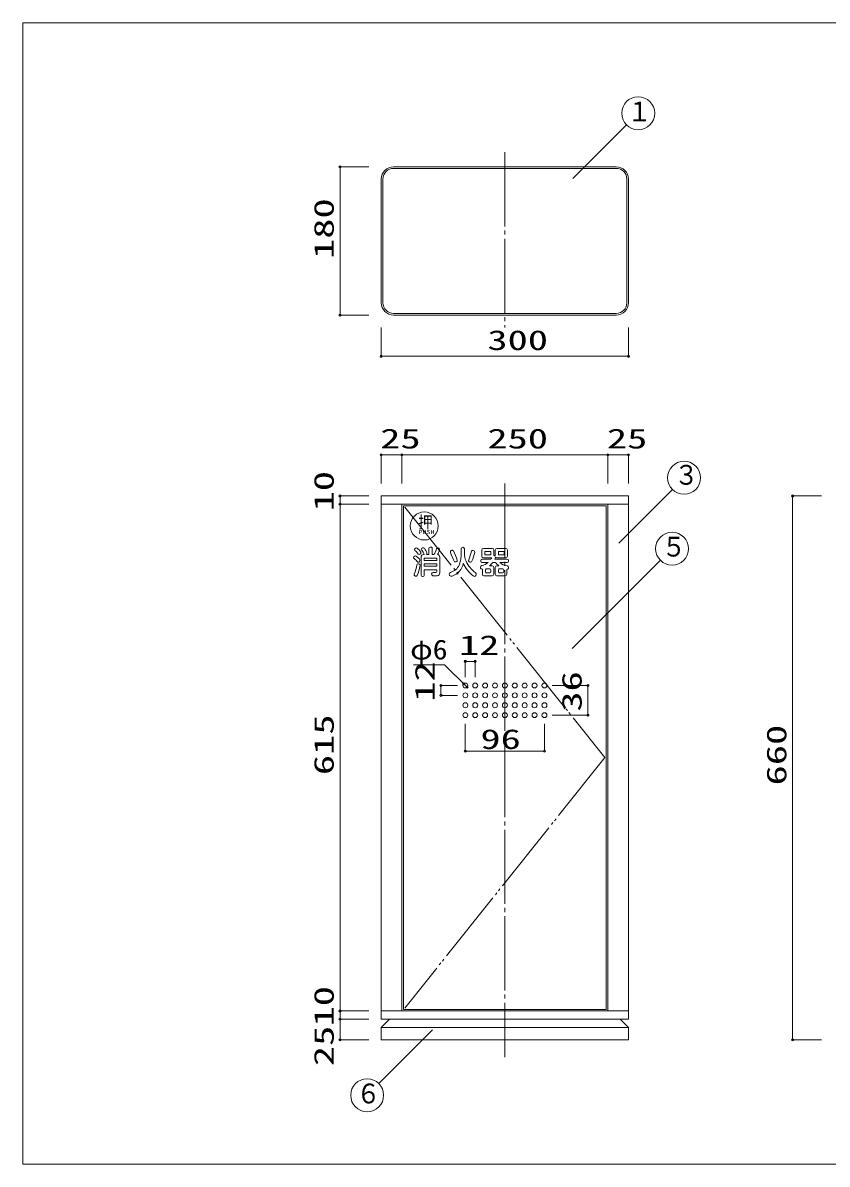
# Model space of a CAD drawing. Units: millimetres on the paper, scale 1:5. Extents: x -225 to 176, y -138 to 139.
# Drawn here: x -224.7 to -29.6, y -137.9 to 139.1 of the extents above; entities that cross this region are included whole.
import ezdxf
from ezdxf.enums import TextEntityAlignment as Align

# ---------------------------------------------------------------- set-up
doc = ezdxf.new("R2010")
doc.units = ezdxf.units.MM
doc.header["$PDMODE"] = 32
doc.header["$PDSIZE"] = 0.5
doc.linetypes.add('LONG_CHAIN', pattern=[21, 18, -1, 1, -1])
doc.linetypes.add('LONG_DOUBLE_CHAIN', pattern=[21.8, 18, -1, 0.6, -0.6, 0.6, -1])
for name, color, linetype, lineweight in [('0-0__0-f_', 7, 'Continuous', 9), ('0-2__0-0_', 6, 'Continuous', 9), ('0-3__0-2_', 7, 'Continuous', 9), ('0-4__0-1_', 7, 'Continuous', 9)]:
    doc.layers.add(name, color=color, linetype=linetype, lineweight=lineweight)
doc.styles.add('ＭＳ ゴシック', font='')
doc.styles.get('ＭＳ ゴシック').set_extended_font_data('MS Gothic')

msp = doc.modelspace()

# ---------------------------------------------------------------- linework, layer by layer
at = {"layer": '0-0__0-f_'}
msp.add_lwpolyline([(-224.743, -137.912), (175.257, -137.912), (175.257, 139.088), (-224.743, 139.088)], close=True, dxfattribs=at)
at = {"layer": '0-2__0-0_', "color": 7, "linetype": 'LONG_CHAIN'}
for p, q in [((-107.783, 107.676), (-107.783, 65.155)), ((-107.783, 27.265), (-107.783, -111.951))]:
    msp.add_line(p, q, dxfattribs=at)
at = {"layer": '0-2__0-0_'}
for p, q in [((-80.783, 104.155), (-134.783, 104.155)), ((-80.783, 103.755), (-134.783, 103.755)), ((-137.783, 71.155), (-137.783, 101.155)), ((-137.383, 71.155), (-137.383, 101.155)), ((-78.183, 71.155), (-78.183, 101.155)), ((-77.783, 71.155), (-77.783, 101.155)), ((-134.783, 68.555), (-80.783, 68.555)), ((-134.783, 68.155), (-80.783, 68.155)), ((-137.783, 24.265), (-77.783, 24.265)), ((-137.783, 24.265), (-137.783, -102.735)), ((-137.783, 22.265), (-77.783, 22.265)), ((-132.783, 22.265), (-132.783, -100.735)), ((-82.783, 22.265), (-82.783, -100.735)), ((-77.783, 24.265), (-77.783, -102.735)), ((-132.383, 21.865), (-132.383, -100.335)), ((-137.783, -100.735), (-77.783, -100.735)), ((-132.383, -100.335), (-83.183, -100.335)), ((-137.783, -102.735), (-77.783, -102.735)), ((-137.783, -104.735), (-135.783, -102.735)), ((-137.783, -107.735), (-137.783, -104.735)), ((-137.783, -104.735), (-77.783, -104.735)), ((-77.783, -104.735), (-79.783, -102.735)), ((-77.783, -107.735), (-77.783, -104.735)), ((-137.783, -107.735), (-77.783, -107.735))]:
    msp.add_line(p, q, dxfattribs=at)
msp.add_lwpolyline([(-132.383, 21.865), (-83.183, 21.865), (-83.183, -100.335)], dxfattribs=at)
at = {"layer": '0-2__0-0_', "color": 7, "linetype": 'LONG_DOUBLE_CHAIN'}
msp.add_lwpolyline([(-132.063, 21.545), (-83.503, -39.235), (-132.063, -100.015)], dxfattribs=at)
at = {"layer": '0-2__0-0_', "color": 2}
for centre in [(-117.383, -21.735), (-114.983, -21.735), (-112.583, -21.735), (-110.183, -21.735), (-107.783, -21.735), (-105.383, -21.735), (-102.983, -21.735), (-100.583, -21.735), (-98.183, -21.735), (-117.383, -24.135), (-114.983, -24.135), (-112.583, -24.135), (-110.183, -24.135), (-107.783, -24.135), (-105.383, -24.135), (-102.983, -24.135), (-100.583, -24.135), (-98.183, -24.135), (-117.383, -26.535), (-114.983, -26.535), (-112.583, -26.535), (-110.183, -26.535), (-107.783, -26.535), (-105.383, -26.535), (-102.983, -26.535), (-100.583, -26.535), (-98.183, -26.535), (-117.383, -28.935), (-114.983, -28.935), (-112.583, -28.935), (-110.183, -28.935), (-107.783, -28.935), (-105.383, -28.935), (-102.983, -28.935), (-100.583, -28.935), (-98.183, -28.935)]:
    msp.add_circle(centre, 0.6, dxfattribs=at)
at = {"layer": '0-2__0-0_'}
for centre, radius, start, end in [((-134.783, 101.155), 3, 90, 180), ((-134.783, 101.155), 2.6, 90, 180), ((-80.783, 101.155), 3, 0, 90), ((-80.783, 101.155), 2.6, 0, 90), ((-134.783, 71.155), 3, 180, 270), ((-134.783, 71.155), 2.6, 180, 270), ((-80.783, 71.155), 3, 270, 0), ((-80.783, 71.155), 2.6, 270, 0)]:
    msp.add_arc(centre, radius, start, end, dxfattribs=at)
at = {"layer": '0-3__0-2_'}
for p, q in [((-126.239, 11.555), (-126.239, 10.038)), ((-125.732, 11.855), (-125.939, 11.855)), ((-125.432, 11.554), (-125.435, 10.038)), ((-118.423, 11.425), (-118.423, 9.646)), ((-117.616, 11.425), (-117.616, 10.329)), ((-113.386, 9.639), (-113.386, 11.118)), ((-110.864, 11.518), (-112.986, 11.518)), ((-110.464, 9.773), (-110.464, 11.118)), ((-110.106, 9.639), (-110.106, 11.118)), ((-107.584, 11.518), (-109.706, 11.518)), ((-107.184, 9.639), (-107.184, 11.118)), ((-128.112, 4.991), (-128.112, 9.438)), ((-127.366, 10.038), (-127.512, 10.038)), ((-127.356, 9.182), (-124.327, 9.182)), ((-127.356, 9.182), (-127.356, 8.62)), ((-124.327, 8.62), (-127.356, 8.62)), ((-126.239, 10.038), (-126.798, 10.038)), ((-124.981, 10.038), (-125.435, 10.038)), ((-124.327, 9.182), (-124.327, 8.62)), ((-123.569, 9.438), (-123.569, 5.585)), ((-113.646, 8.435), (-113.646, 8.592)), ((-113.346, 8.892), (-111.186, 8.892)), ((-112.986, 9.239), (-110.984, 9.239)), ((-110.232, 8.892), (-107.225, 8.892)), ((-109.706, 9.239), (-107.584, 9.239)), ((-106.925, 8.435), (-106.925, 8.592)), ((-124.327, 7.764), (-127.356, 7.764)), ((-127.356, 7.764), (-127.356, 7.202)), ((-124.327, 7.202), (-127.356, 7.202)), ((-124.327, 6.346), (-127.356, 6.346)), ((-127.356, 4.991), (-127.356, 6.346)), ((-124.327, 7.764), (-124.327, 7.202)), ((-124.327, 6.346), (-124.327, 5.913)), ((-113.346, 8.134), (-111.855, 8.134)), ((-113.251, 6.519), (-113.251, 5.254)), ((-112.494, 5.811), (-112.494, 6.364)), ((-112.294, 6.564), (-111.426, 6.564)), ((-111.426, 5.611), (-112.294, 5.611)), ((-111.506, 7.321), (-110.869, 7.321)), ((-111.226, 5.811), (-111.226, 6.364)), ((-110.695, 8.134), (-110.134, 8.134)), ((-110.469, 6.921), (-110.469, 5.254)), ((-110.102, 6.921), (-110.102, 5.254)), ((-109.263, 7.321), (-109.702, 7.321)), ((-109.344, 5.811), (-109.344, 6.364)), ((-108.276, 6.564), (-109.144, 6.564)), ((-109.144, 5.611), (-108.276, 5.611)), ((-109.027, 8.134), (-107.225, 8.134)), ((-108.077, 5.811), (-108.077, 6.364)), ((-107.319, 6.446), (-107.319, 5.254)), ((-127.656, 4.691), (-127.812, 4.691)), ((-110.869, 4.854), (-112.851, 4.854)), ((-109.702, 4.854), (-107.719, 4.854))]:
    msp.add_line(p, q, dxfattribs=at)
for points in [[(-112.629, 10.759), (-112.631, 9.998), (-111.223, 9.998), (-111.223, 10.759)], [(-109.349, 10.759), (-109.351, 9.998), (-107.943, 9.998), (-107.943, 10.759)]]:
    msp.add_lwpolyline(points, close=True, dxfattribs=at)
msp.add_circle((-127.344, 16.984), 3.4, dxfattribs=at)
for centre, radius, start, end in [((-129.4, 11.261), 0.303, 142.27502, 228.96031), ((-129.011, 10.96), 0.795, 127.72496, 142.27501), ((-129.274, 11.299), 0.366, 52.27499, 127.72498), ((-131.216, 8.788), 3.54, 31.65385, 52.27501), ((-127.625, 11.318), 0.373, 136.77907, 214.78873), ((-132.083, 8.22), 5.056, 21.07922, 34.7888), ((-127.556, 11.253), 0.468, 108.25557, 136.77902), ((-127.592, 11.361), 0.353, 35.17039, 108.25554), ((-131.068, 8.912), 4.606, 18.72876, 35.17038), ((-125.939, 11.555), 0.3, 90, 180), ((-125.732, 11.555), 0.3, 359.86365, 89.99998), ((-134.712, 15.31), 11.066, 331.55217, 339.52734), ((-124.032, 11.323), 0.334, 73.60304, 159.52727), ((-140.186, 18.019), 17.933, 333.57147, 337.37805), ((-124.099, 11.096), 0.57, 50.25189, 73.60307), ((-123.964, 11.259), 0.358, 337.37805, 50.25191), ((-120.611, 10.725), 0.377, 28.36325, 121.01126), ((-118.019, 11.425), 0.404, 0, 180), ((-112.986, 11.118), 0.4, 90, 180), ((-110.864, 11.118), 0.4, 0, 90), ((-109.706, 11.118), 0.4, 90, 180), ((-107.584, 11.118), 0.4, 0, 90), ((-129.618, 9.314), 0.311, 149.69411, 232.53221), ((-129.211, 9.077), 0.782, 134.21227, 149.69409), ((-133.314, 4.492), 5.764, 40.33214, 52.53209), ((-129.527, 9.401), 0.33, 53.54449, 134.21233), ((-132.686, 7.487), 4.701, 34.13795, 48.96022), ((-133.706, 3.744), 7.363, 45.25288, 53.54449), ((-128.575, 10.338), 0.307, 224.1077, 308.06548), ((-128.971, 8.669), 0.584, 309.13536, 351.61714), ((-128.843, 8.65), 0.455, 351.61711, 45.25293), ((-128.923, 10.784), 0.872, 308.06537, 324.18108), ((-128.488, 10.47), 0.336, 324.18109, 31.65387), ((-127.512, 9.438), 0.6, 90, 180), ((-127.018, 10.285), 0.329, 311.81433, 18.72888), ((-124.169, 9.438), 0.6, 0, 86.07777), ((-120.584, 10.68), 0.43, 121.01128, 194.38229), ((-366.963, -91.967), 266.481, 22.13086, 22.63078), ((-131.317, 4.945), 12.543, 17.47948, 28.36331), ((-119.829, 8.539), 0.309, 202.13087, 278.37964), ((-119.683, 8.609), 0.347, 285.52924, 17.47948), ((-123.897, 9.646), 5.474, 336.56442, 0), ((-113.116, 10.329), 4.499, 180, 204.45146), ((-110.481, 11.527), 7.394, 204.45146, 233.16328), ((-116.21, 8.593), 0.385, 157.25597, 231.38948), ((-129.391, 14.118), 13.907, 337.25598, 346.34569), ((-116.183, 8.627), 0.428, 231.38951, 333.48969), ((-115.541, 10.704), 0.36, 87.47661, 158.6911), ((-122.491, 11.773), 7.477, 333.48969, 350.72287), ((-115.545, 10.62), 0.445, 44.32825, 87.47659), ((-115.529, 10.636), 0.422, 350.72293, 44.32819), ((-113.346, 8.592), 0.3, 90, 180), ((-113.346, 8.435), 0.3, 180, 270), ((-112.986, 9.639), 0.4, 180, 270), ((-114.209, 10.885), 3.62, 326.59477, 332.95366), ((-110.722, 8.467), 1.332, 67.70125, 78.81668), ((-114.143, 10.76), 4.334, 334.46991, 340.75386), ((-110.328, 9.428), 0.293, 40.60516, 67.70119), ((-109.706, 9.639), 0.4, 180, 182.93217), ((-110.328, 9.428), 0.293, 340.75371, 356.90114), ((-109.706, 9.639), 0.4, 214.5742, 270), ((-107.584, 9.639), 0.4, 270, 0), ((-107.225, 8.592), 0.3, 0, 90), ((-107.225, 8.435), 0.3, 270, 0), ((-137.843, 8.88), 8.815, 335.93996, 351.4635), ((-128.891, 7.536), 0.238, 95.8055, 171.46361), ((-138.721, 9.142), 10.518, 336.57561, 349.41272), ((-128.756, 8.406), 0.245, 228.26045, 309.13533), ((-128.845, 7.086), 0.691, 62.00714, 95.80548), ((-128.643, 7.465), 0.261, 13.38155, 62.00728), ((-129.132, 7.349), 0.763, 349.41273, 13.38156), ((-125.195, 5.305), 0.4, 81.81519, 257.86072), ((-124.616, 9.328), 3.666, 261.81519, 270.65678), ((-124.577, 5.913), 0.25, 270.65678, 0), ((-124.298, 5.591), 0.729, 277.3761, 359.5401), ((-120.832, 5.269), 0.445, 111.01456, 179.80048), ((-122.874, 10.584), 5.248, 291.01454, 306.49982), ((-121.923, 8.738), 4.134, 288.5211, 348.17285), ((-120.014, 9.8), 1.583, 278.37962, 285.52917), ((-121.368, 8.549), 2.717, 306.49982, 336.56441), ((-110.374, 11.27), 8.229, 204.25143, 231.34474), ((-115.204, 5.222), 0.483, 321.14401, 53.16322), ((-113.113, 6.965), 0.604, 179.35425, 199.40115), ((-113.319, 6.967), 0.397, 102.79077, 179.35428), ((-113.325, 6.89), 0.379, 199.40111, 281.32283), ((-114.209, 10.885), 3.62, 282.7906, 310.5498), ((-112.294, 6.364), 0.2, 90, 180), ((-112.294, 5.811), 0.2, 180, 270), ((-114.143, 10.76), 4.334, 307.48241, 322.71245), ((-111.426, 6.364), 0.2, 0, 90), ((-111.426, 5.811), 0.2, 270, 0), ((-110.869, 6.921), 0.4, 0, 90), ((-106.239, 11.432), 5.104, 220.24556, 233.65509), ((-109.702, 6.921), 0.4, 90, 180), ((-109.144, 6.364), 0.2, 90, 180), ((-109.144, 5.811), 0.2, 180, 270), ((-106.674, 10.724), 3.499, 227.73343, 261.55911), ((-108.276, 6.364), 0.2, 0, 90), ((-108.276, 5.811), 0.2, 270, 0), ((-107.28, 6.825), 0.38, 264.10513, 343.67151), ((-107.238, 6.922), 0.344, 8.43819, 81.55911), ((-107.488, 6.885), 0.596, 343.67139, 8.43813), ((-129.475, 5.152), 0.346, 157.19824, 235.31094), ((-129.324, 5.371), 0.613, 235.31087, 260.4706), ((-129.371, 5.091), 0.328, 260.47057, 336.57555), ((-127.812, 4.991), 0.3, 180, 270), ((-127.656, 4.991), 0.3, 270, 0), ((-124.612, 8.016), 3.173, 257.8607, 277.37613), ((-120.694, 5.269), 0.584, 179.80048, 210.06241), ((-120.865, 5.17), 0.386, 210.06244, 263.25992), ((-120.829, 5.472), 0.69, 263.2599, 288.5211), ((-115.208, 5.226), 0.489, 231.34473, 321.14395), ((-112.851, 5.254), 0.4, 180, 270), ((-110.869, 5.254), 0.4, 270, 0), ((-109.702, 5.254), 0.4, 180, 270), ((-107.719, 5.254), 0.4, 270, 0)]:
    msp.add_arc(centre, radius, start, end, dxfattribs=at)
at = {"layer": '0-4__0-1_'}
for p, q in [((-91.297, 101.272), (-78.261, 114.308)), ((-147.783, 104.155), (-147.783, 68.155)), ((-140.783, 104.155), (-147.783, 104.155)), ((-140.783, 68.155), (-147.783, 68.155)), ((-137.783, 65.155), (-137.783, 58.155)), ((-77.783, 65.155), (-77.783, 58.155)), ((-137.783, 58.155), (-77.783, 58.155)), ((-137.783, 34.265), (-132.783, 34.265)), ((-137.783, 27.265), (-137.783, 34.265)), ((-77.783, 27.265), (-77.783, 34.265)), ((-80.176, 12.802), (-67.14, 25.838)), ((-147.783, 24.265), (-147.783, 22.265)), ((-140.783, 24.265), (-147.783, 24.265)), ((-37.963, 24.265), (-37.963, -107.735)), ((-30.963, 24.265), (-37.963, 24.265)), ((-91.443, -12.762), (-70.042, 8.639)), ((-117.383, -19.683), (-117.383, -15.877)), ((-117.383, -15.877), (-114.983, -15.877)), ((-114.983, -19.683), (-114.983, -15.877)), ((-122.418, -16.7), (-129.954, -16.7)), ((-122.418, -16.7), (-116.959, -22.159)), ((-123.296, -21.735), (-123.296, -24.135)), ((-119.273, -21.735), (-123.296, -21.735)), ((-96.33, -21.735), (-87.631, -21.735)), ((-87.631, -21.735), (-87.631, -28.935)), ((-119.273, -24.135), (-123.296, -24.135)), ((-96.33, -28.935), (-87.631, -28.935)), ((-117.383, -31.063), (-117.383, -37.665)), ((-98.183, -31.063), (-98.183, -37.665)), ((-117.383, -37.665), (-98.183, -37.665)), ((-140.783, -100.735), (-147.783, -100.735)), ((-147.783, -100.735), (-147.783, -102.735)), ((-140.783, -100.735), (-147.783, -100.735)), ((-140.783, -107.735), (-147.783, -107.735)), ((-125.33, -105.327), (-138.366, -118.363)), ((-30.963, -107.735), (-37.963, -107.735))]:
    msp.add_line(p, q, dxfattribs=at)
for points in [[(-132.783, 27.265), (-132.783, 34.265), (-82.783, 34.265)], [(-82.783, 27.265), (-82.783, 34.265), (-77.783, 34.265)], [(-140.783, 22.265), (-147.783, 22.265), (-147.783, -100.735)], [(-140.783, -102.735), (-147.783, -102.735), (-147.783, -107.735)]]:
    msp.add_lwpolyline(points, dxfattribs=at)
for centre in [(-75.433, 117.136), (-64.311, 28.667), (-67.214, 11.468), (-141.195, -121.191)]:
    msp.add_circle(centre, 4, dxfattribs=at)
at = {"layer": '0-4__0-1_', "color": 5}
for p in [(-147.783, 104.155), (-147.783, 68.155), (-137.783, 58.155), (-77.783, 58.155), (-137.783, 34.265), (-132.783, 34.265), (-82.783, 34.265), (-77.783, 34.265), (-147.783, 24.265), (-147.783, 22.265), (-37.963, 24.265), (-117.383, -15.877), (-114.983, -15.877), (-123.296, -21.735), (-117.807, -21.311), (-116.959, -22.159), (-87.631, -21.735), (-123.296, -24.135), (-87.631, -28.935), (-117.383, -37.665), (-98.183, -37.665), (-147.783, -100.735), (-147.783, -100.735), (-147.783, -102.735), (-147.783, -107.735), (-37.963, -107.735)]:
    msp.add_point(p, dxfattribs=at)

# ---------------------------------------------------------------- texts
at = {"layer": '0-3__0-2_', "style": 'ＭＳ ゴシック'}
for s, height, width, p in [('押', 2.889, 0.9, (-128.815, 15.589)), ('PUSH', 0.9604, 1.5, (-128.776, 14.732))]:
    msp.add_text(s, height=height, dxfattribs=dict(at, width=width)).set_placement(p, align=Align.BOTTOM_LEFT)
at = {"layer": '0-4__0-1_', "style": 'ＭＳ ゴシック'}
for s, height, width, p in [('１', 4.809, 0.9, (-78.086, 113.721)), ('300', 4.809, 1.5, (-112.033, 58.23)), ('25', 4.809, 1.5, (-138.033, 34.34)), ('250', 4.809, 1.5, (-112.033, 34.34)), ('25', 4.809, 1.5, (-83.033, 34.34)), ('３', 4.809, 0.9, (-66.693, 25.537)), ('５', 4.809, 0.9, (-69.724, 8.109)), ('φ6', 4.811, 1.1, (-130.761, -16.856)), ('12', 4.809, 1.5, (-118.933, -15.802)), ('96', 4.809, 1.5, (-113.722, -38.597)), ('６', 4.809, 0.9, (-143.846, -124.6))]:
    msp.add_text(s, height=height, dxfattribs=dict(at, width=width)).set_placement(p, align=Align.BOTTOM_LEFT)
at = {"layer": '0-4__0-1_', "style": 'ＭＳ ゴシック', "width": 1.5}
for s, p in [('180', (-147.855, 81.78)), ('10', (-147.858, 20.515)), ('12', (-123.371, -25.685)), ('36', (-87.706, -28.085)), ('615', (-147.858, -43.485)), ('660', (-38.038, -45.985)), ('10', (-147.858, -104.485)), ('25', (-147.858, -114.117))]:
    msp.add_text(s, height=4.809, rotation=90, dxfattribs=at).set_placement(p, align=Align.BOTTOM_LEFT)

doc.saveas('drawing.dxf')
